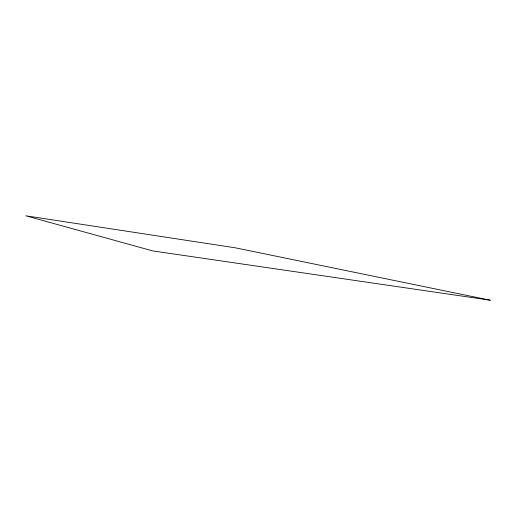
<?xml version="1.0" encoding="UTF-8"?>
<svg xmlns="http://www.w3.org/2000/svg" width="516" height="516" viewBox="0 0 516 516"><rect width="100%" height="100%" fill="white"/><g stroke="black" fill="none" stroke-linecap="round" stroke-linejoin="round"><path stroke-width="0.77" d="M490.2 300.202L152.82 250.937L25.8 215.798L235.18 247.79L490.2 300.202"/></g></svg>
